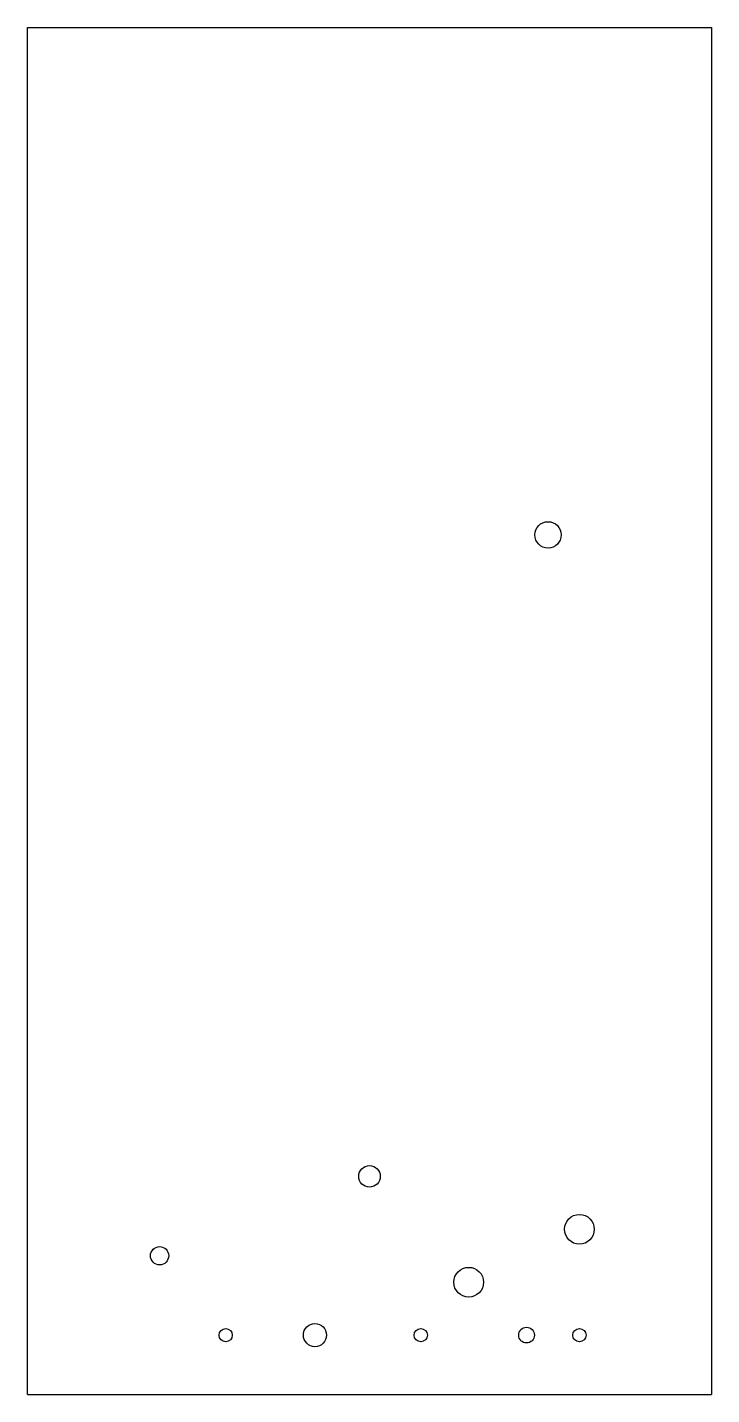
# Model space of a CAD drawing. Header units: inches. Extents: x 0 to 52, y -103 to 0.
import ezdxf

# ---------------------------------------------------------------- set-up
doc = ezdxf.new("R2010")
doc.units = ezdxf.units.IN
doc.header["$MEASUREMENT"] = 0

msp = doc.modelspace()

# ---------------------------------------------------------------- linework, layer by layer
at = {"color": 7, "linetype": 'Continuous', "lineweight": 25}
for p, q in [((0, 0), (51.75, 0)), ((0, -103.375), (0, 0)), ((51.75, 0), (51.75, -103.375)), ((0, -103.375), (51.75, -103.375))]:
    msp.add_line(p, q, dxfattribs=at)
for centre, radius in [((39.375, -38.375), 1), ((25.875, -86.875), 0.813), ((41.75, -90.875), 1.125), ((10, -92.875), 0.69), ((33.375, -94.875), 1.125), ((21.75, -98.875), 0.875), ((15, -98.875), 0.5), ((29.75, -98.875), 0.5), ((37.75, -98.875), 0.594), ((41.75, -98.875), 0.5)]:
    msp.add_circle(centre, radius, dxfattribs=at)

doc.saveas('drawing.dxf')
